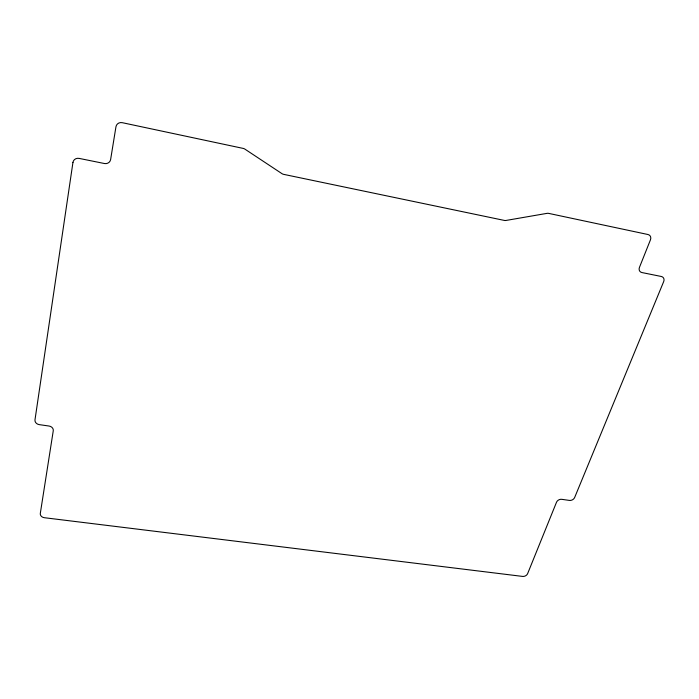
<?xml version="1.0" encoding="UTF-8"?>
<svg xmlns="http://www.w3.org/2000/svg" width="699" height="699" viewBox="0 0 699 699"><rect width="100%" height="100%" fill="white"/><g stroke="black" fill="none" stroke-linecap="round" stroke-linejoin="round"><path stroke-width="1.05" d="M72.949 162.421L34.985 419.863A4.945 4.124 7.4 0 0 39.275 424.634L49.035 426.032A4.91 4.08 6.5 0 1 53.264 430.767L40.306 513.424A4.71 3.757 3.5 0 0 44.386 517.714L522.581 576.413A4.089 3.111 -22.4 0 0 527.623 573.643L556.509 502.24A4.246 3.303 -25.9 0 1 561.751 499.322L569.405 500.414A4.255 3.312 -26.6 0 0 574.657 497.496L663.701 281.557A4.832 3.923 -39.8 0 0 661.315 276.481L641.909 272.549A4.867 3.993 -40.2 0 1 639.445 267.402L650.454 239.827A4.963 4.089 -42.2 0 0 647.973 234.514L548.715 213.396A5.024 4.351 -41.8 0 0 546.941 213.37L506.093 220.438A5.024 4.439 -40.7 0 1 504.311 220.412L283.715 174.366A5.181 5.042 -19.1 0 1 281.933 173.632L244.947 149.158A5.26 5.155 5.2 0 0 243.112 148.389L122.264 122.683A5.601 5.251 32.7 0 0 115.955 126.772L110.625 159.521A5.54 5.138 27.5 0 1 104.422 163.522L79.153 158.402A5.583 5.12 27.7 0 0 72.949 162.421"/></g></svg>
